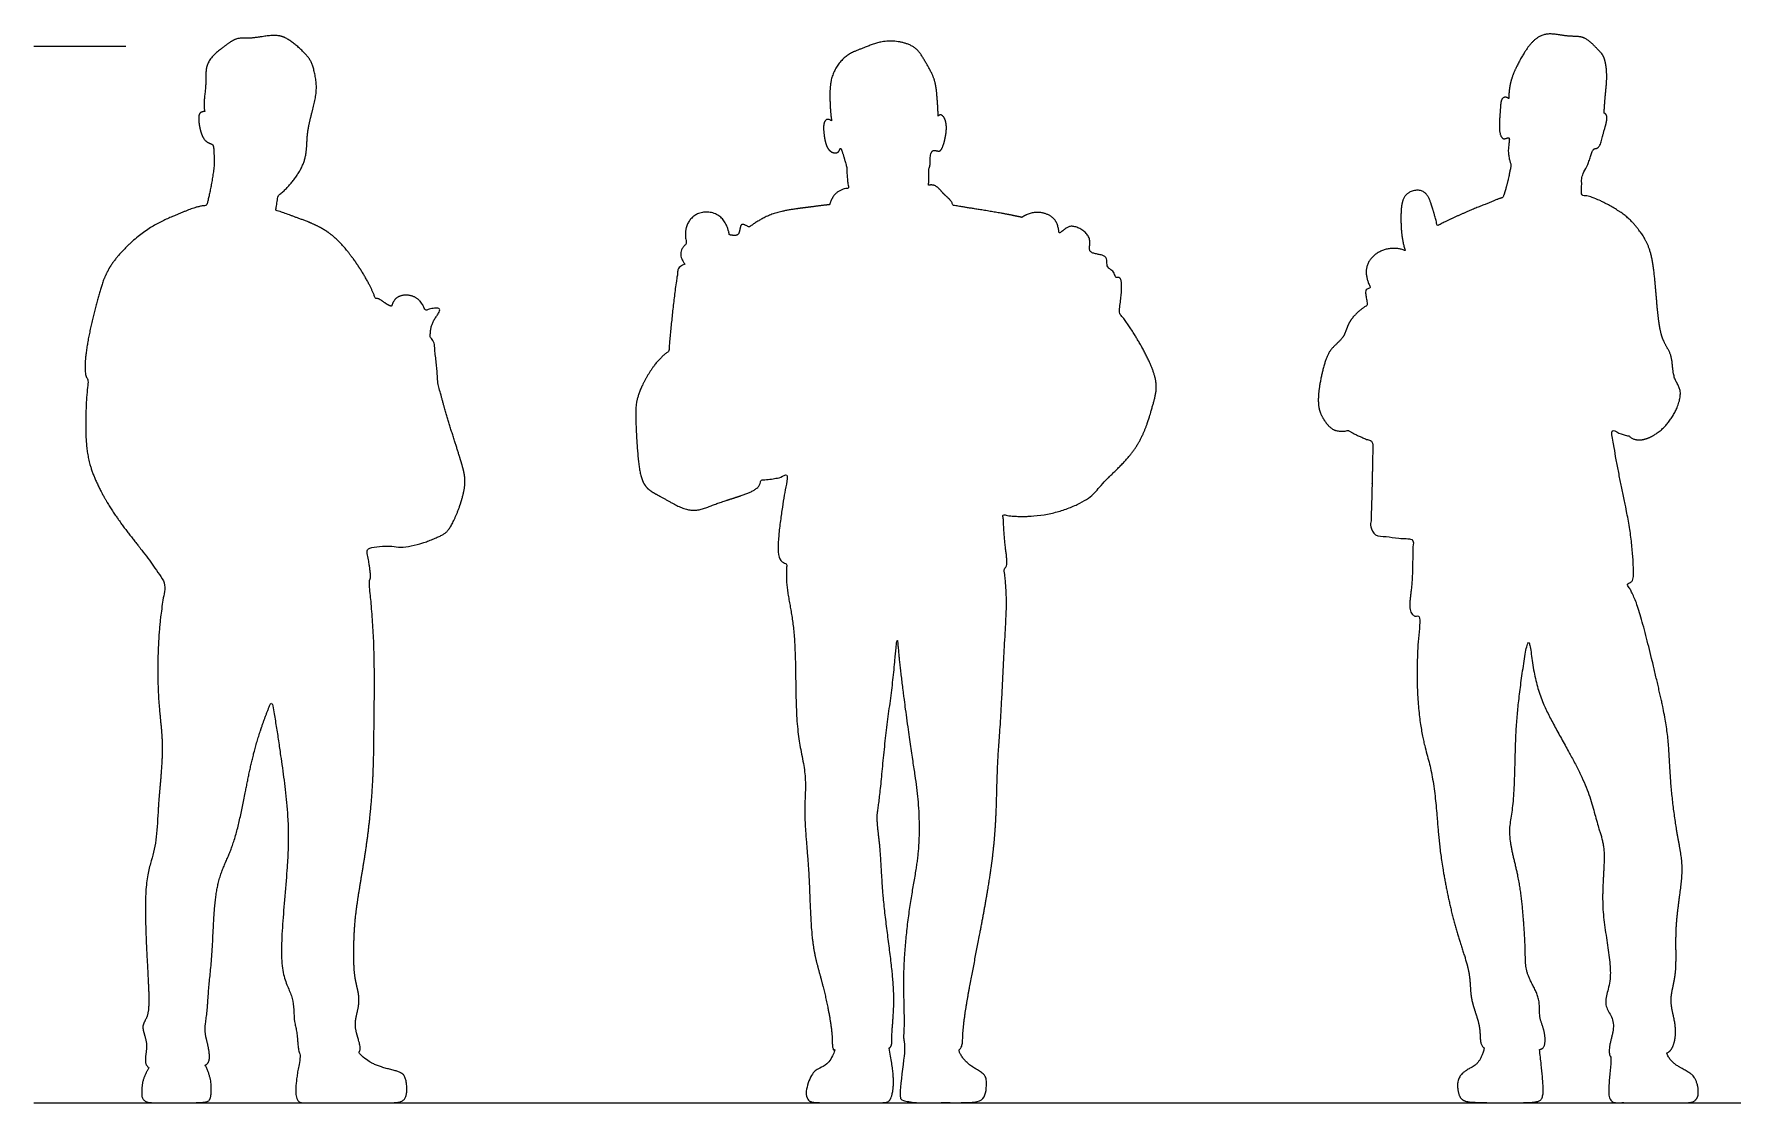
# Model space of a CAD drawing. Header units: millimetres. Extents: x 71.6 to 121.6, y 1.1 to 34.5.
# Drawn here: x 114.646 to 117.463, y 10.947 to 12.721 of the extents above; entities that cross this region are included whole.
import ezdxf

# ---------------------------------------------------------------- set-up
doc = ezdxf.new("R2010")
doc.units = ezdxf.units.MM

msp = doc.modelspace()

# ---------------------------------------------------------------- linework, layer by layer
msp.add_line((114.6457, 10.9477), (120.2337, 10.9477))
msp.add_lwpolyline([(114.6457, 12.7003), (114.7981, 12.7003)])
for points, weights, knots in [([(114.9299, 11.0099), (114.9367, 10.9962), (114.94, 10.9837), (114.9399, 10.961), (114.9387, 10.9541), (114.9339, 10.949), (114.9262, 10.9477), (114.9, 10.9477), (114.8875, 10.9477), (114.8636, 10.9477), (114.852, 10.9477), (114.8299, 10.9477), (114.8244, 10.9529), (114.8244, 10.9738), (114.8256, 10.9821), (114.8304, 10.9947), (114.8333, 11.0004), (114.8366, 11.0055), (114.8343, 11.0071), (114.827, 11.0158), (114.8377, 11.0447), (114.822, 11.0733), (114.8353, 11.0895), (114.8385, 11.1302), (114.8229, 11.3121), (114.8492, 11.3665), (114.8514, 11.4382), (114.8564, 11.488), (114.8606, 11.5486), (114.8501, 11.6178), (114.8511, 11.7276), (114.8592, 11.7805), (114.8643, 11.8072), (114.8576, 11.8181), (114.8318, 11.8575), (114.7845, 11.9111), (114.7334, 12.0002), (114.7306, 12.0656), (114.7329, 12.1299), (114.7366, 12.1451), (114.7347, 12.1468), (114.7291, 12.1562), (114.7313, 12.2023), (114.7522, 12.2853), (114.7691, 12.3409), (114.8323, 12.4), (114.8815, 12.4201), (114.9133, 12.4336), (114.9264, 12.4356), (114.9326, 12.4364), (114.9342, 12.4432), (114.9398, 12.4681), (114.9438, 12.493), (114.9453, 12.5118), (114.944, 12.5217), (114.944, 12.5356), (114.9397, 12.5385), (114.9273, 12.5424), (114.9195, 12.566), (114.9176, 12.5911), (114.9264, 12.5917), (114.9292, 12.5922), (114.929, 12.5929), (114.926, 12.6031), (114.9331, 12.6373), (114.9278, 12.6742), (114.9617, 12.7003), (114.9827, 12.7155), (115.0054, 12.7117), (115.0458, 12.7211), (115.0697, 12.7126), (115.1006, 12.6843), (115.1089, 12.6683), (115.1171, 12.6316), (115.1087, 12.5967), (115.0967, 12.5521), (115.1006, 12.5048), (115.0667, 12.4643), (115.0508, 12.4521), (115.0494, 12.4442), (115.048, 12.4361), (115.0472, 12.4281), (115.0581, 12.4246), (115.0795, 12.4165), (115.1323, 12.3979), (115.1735, 12.3543), (115.2026, 12.3072), (115.2124, 12.2814), (115.2127, 12.2815), (115.2185, 12.2841), (115.2295, 12.2709), (115.2389, 12.2688), (115.2409, 12.2747), (115.247, 12.2881), (115.2807, 12.2886), (115.2918, 12.2707), (115.295, 12.2618), (115.3045, 12.2656), (115.3285, 12.2686), (115.3039, 12.2433), (115.3034, 12.2257), (115.3028, 12.2159), (115.3064, 12.2152), (115.3088, 12.2124), (115.3093, 12.2089), (115.312, 12.1857), (115.3145, 12.1639), (115.3161, 12.1395), (115.3224, 12.116), (115.3349, 12.0708), (115.3571, 12.0047), (115.3651, 11.9678), (115.3378, 11.8981), (115.3193, 11.8864), (115.2634, 11.8647), (115.2387, 11.8708), (115.2347, 11.8725), (115.2221, 11.8704), (115.2098, 11.8688), (115.1976, 11.8677), (115.1987, 11.8611), (115.2008, 11.8471), (115.2046, 11.825), (115.2039, 11.8153), (115.2016, 11.8123), (115.2056, 11.7745), (115.2119, 11.7004), (115.2096, 11.5663), (115.2092, 11.477), (115.1979, 11.3664), (115.1772, 11.2596), (115.1761, 11.1966), (115.1768, 11.1526), (115.1894, 11.1165), (115.1754, 11.0804), (115.1834, 11.0553), (115.189, 11.0352), (115.1846, 11.0308), (115.1845, 11.0306), (115.1924, 11.0223), (115.2002, 11.0163), (115.2159, 11.0088), (115.2259, 11.0055), (115.2502, 10.9997), (115.2574, 10.9965), (115.2618, 10.9894), (115.2633, 10.9838), (115.2649, 10.9681), (115.2641, 10.9614), (115.2593, 10.9504), (115.2525, 10.9477), (115.2302, 10.9477), (115.2171, 10.9477), (115.1869, 10.9477), (115.1664, 10.9477), (115.1147, 10.9477), (115.0982, 10.9477), (115.0836, 10.9477), (115.08, 10.9542), (115.08, 10.9801), (115.0828, 10.9994), (115.0883, 11.0249), (115.0831, 11.0336), (115.0838, 11.0636), (115.0759, 11.0835), (115.0783, 11.1239), (115.0445, 11.1689), (115.0762, 11.3719), (115.0581, 11.5006), (115.0473, 11.5781), (115.0401, 11.6144), (115.0381, 11.6098), (115.025, 11.5774), (115.0062, 11.5187), (114.9919, 11.4352), (114.9744, 11.3647), (114.9442, 11.3113), (114.9432, 11.1986), (114.9349, 11.1367), (114.9334, 11.0945), (114.9277, 11.068), (114.9341, 11.046), (114.9386, 11.0207), (114.9345, 11.0124), (114.9301, 11.0101), (114.9299, 11.0099)], [1, 1, 1, 1, 1, 1, 1, 1, 1, 1, 1, 1, 1, 1, 1, 1, 1, 1, 1, 1, 1, 1, 1, 1, 1, 1, 1, 1, 1, 1, 1, 1, 1, 1, 1, 1, 1, 1, 1, 1, 1, 1, 1, 1, 1, 1, 1, 1, 1, 1, 1, 1, 1, 1, 1, 1, 1, 1, 1, 1, 1, 1, 1, 1, 1, 1, 1, 1, 1, 1, 1, 1, 1, 1, 1, 1, 1, 1, 1, 1, 1, 1, 1, 1, 1, 1, 1, 1, 1, 1, 1, 1, 1, 1, 1, 1, 1, 1, 1, 1, 1, 1, 0.899928066203, 0.932081513456, 1.09646034176, 1.09646034176, 1.09646034176, 1.09646034176, 1.09646034176, 1.09646034176, 1.09646034176, 1.09646034176, 1.09646034176, 1.09646034176, 1.09646034176, 1.09646034176, 1.09646034176, 1.09646034176, 1.09646034176, 1.09646034176, 1.09646034176, 1.09646034176, 1.09646034176, 1.09646034176, 1.09646034176, 1.09646034176, 1.09646034176, 1.09646034176, 1.09646034176, 1.09646034176, 1.09646034176, 1.09646034176, 1.09646034176, 1.09646034176, 1.09646034176, 1.09646034176, 1.09646034176, 1.09646034176, 1.09646034176, 1.09646034176, 1.09646034176, 1.09646034176, 1.09646034176, 1.09646034176, 1.09646034176, 1.09646034176, 1.09646034176, 1.09646034176, 1.09646034176, 1.09646034176, 1.09646034176, 1.09646034176, 1.09646034176, 1.09646034176, 1.09646034176, 1.09646034176, 1.09646034176, 1.09646034176, 1.09646034176, 1.09646034176, 1.09646034176, 1.09646034176, 1.09646034176, 1.09646034176, 1.09646034176, 1.09646034176, 1.09646034176, 1.09646034176, 1.09646034176, 1.09646034176, 1.09646034176, 1.09646034176, 1.09646034176, 1.09646034176, 1.09646034176, 1.09646034176, 1.09646034176, 1.09646034176, 1.09646034176, 1.09646034176, 1.09646034176, 1.09646034176, 1.09646034176, 1.09646034176, 1.09646034176, 1.09646034176], [-0.775387, -0.775387, -0.775387, -0.775387, -0.678463, -0.678463, -0.58154, -0.58154, -0.484617, -0.484617, -0.387693, -0.387693, -0.29077, -0.29077, -0.193847, -0.193847, -0.096923, -0.096923, 0, 0, 0, 0.104829, 0.431261, 0.743317, 0.972435, 1.333497, 2.101849, 2.564388, 3.030379, 3.441139, 3.876952, 4.361338, 4.95831, 5.475992, 5.475992, 5.475992, 5.695305, 6.251241, 6.818658, 7.315017, 7.654972, 7.654972, 7.654972, 7.772151, 8.164295, 8.700337, 9.141892, 9.662748, 10.08634, 10.4138, 10.662872, 10.662872, 10.662872, 10.979665, 11.344508, 11.344508, 11.575943, 11.779927, 11.897883, 12.089198, 12.377573, 12.646046, 12.815338, 12.815338, 12.815338, 12.845615, 13.21578, 13.561343, 13.919768, 14.204512, 14.472981, 14.834251, 15.126029, 15.485967, 15.73407, 16.072664, 16.420268, 16.803756, 17.196099, 17.6705, 17.6705, 17.6705, 17.918495, 17.918495, 17.918495, 18.253588, 18.672216, 19.115563, 19.636976, 19.636976, 19.636976, 19.652331, 19.959237, 19.959237, 19.959237, 20.206589, 20.508738, 20.814173, 20.814173, 20.814173, 21.063747, 21.331382, 21.641417, 21.641417, 21.641417, 21.674676, 21.674676, 21.674676, 22.077494, 22.077494, 22.077494, 22.567851, 23.037045, 23.397062, 23.869833, 24.149853, 24.629946, 24.753363, 24.753363, 24.753363, 24.992292, 24.992292, 24.992292, 25.236426, 25.520602, 25.68837, 25.68837, 25.68837, 26.300358, 26.957692, 27.502387, 28.106111, 28.70763, 29.159373, 29.532748, 29.880887, 30.223799, 30.524639, 30.795428, 30.80424, 30.80424, 30.80424, 30.920869, 30.920869, 31.037498, 31.037498, 31.154126, 31.154126, 31.270755, 31.270755, 31.387384, 31.387384, 31.504012, 31.504012, 31.620641, 31.620641, 31.73727, 31.73727, 31.853898, 31.853898, 31.970527, 31.970527, 32.087156, 32.087156, 32.087156, 32.404188, 32.688228, 33.027727, 33.437959, 34.243293, 34.918705, 35.522963, 35.522963, 35.522963, 35.614416, 36.148199, 36.677087, 37.156698, 37.604668, 38.207427, 38.669904, 39.033973, 39.324742, 39.599898, 39.885297, 40.083141, 40.095348, 40.095348, 40.095348, 40.095348]), ([(116.0643, 11.0382), (116.0688, 11.0149), (116.0734, 10.9827), (116.0691, 10.9562), (116.0627, 10.9477), (116.0535, 10.9477), (115.9919, 10.9477), (115.9514, 10.9477), (115.9276, 10.9477), (115.9254, 10.9693), (115.9368, 10.9987), (115.9482, 11.0044), (115.9673, 11.014), (115.9743, 11.0329), (115.9694, 11.0371), (115.9724, 11.0606), (115.9548, 11.1467), (115.9336, 11.2096), (115.9332, 11.3302), (115.9214, 11.4274), (115.9293, 11.4934), (115.9062, 11.5664), (115.9124, 11.7268), (115.893, 11.7989), (115.8938, 11.8306), (115.8947, 11.8423), (115.8903, 11.8425), (115.8752, 11.8477), (115.8861, 11.9286), (115.8918, 11.9674), (115.8978, 11.9896), (115.8828, 11.9843), (115.866, 11.9807), (115.8507, 11.9806), (115.8512, 11.9775), (115.8489, 11.9653), (115.8149, 11.953), (115.7737, 11.9407), (115.7345, 11.9226), (115.6872, 11.9536), (115.6544, 11.9676), (115.6468, 12.0194), (115.6436, 12.0837), (115.644, 12.1208), (115.6733, 12.1737), (115.6937, 12.1905), (115.6988, 12.194), (115.7025, 12.2351), (115.707, 12.2849), (115.7145, 12.3299), (115.7152, 12.3337), (115.7178, 12.3364), (115.7216, 12.3372), (115.723, 12.3375), (115.7245, 12.3378), (115.7259, 12.3381), (115.7217, 12.3441), (115.7144, 12.3559), (115.7237, 12.3688), (115.7285, 12.3729), (115.7256, 12.383), (115.7254, 12.4061), (115.7494, 12.4284), (115.7874, 12.4232), (115.7976, 12.3988), (115.7994, 12.3873), (115.8046, 12.3865), (115.8186, 12.3836), (115.8152, 12.4097), (115.8272, 12.4028), (115.8323, 12.4002), (115.8451, 12.4096), (115.872, 12.4264), (115.9315, 12.4329), (115.9541, 12.4362), (115.9656, 12.4374), (115.9677, 12.444), (115.9753, 12.4599), (115.9889, 12.4634), (115.9974, 12.4653), (115.9954, 12.4746), (115.9943, 12.4858), (115.9941, 12.4998), (115.9939, 12.5003), (115.99, 12.513), (115.984, 12.5389), (115.9813, 12.5214), (115.962, 12.5241), (115.9557, 12.5527), (115.9549, 12.5761), (115.9635, 12.5803), (115.9679, 12.577), (115.9692, 12.5757), (115.9673, 12.5871), (115.9659, 12.6103), (115.966, 12.6524), (115.9916, 12.687), (116.0218, 12.6966), (116.0578, 12.7131), (116.1073, 12.7037), (116.1228, 12.6773), (116.1416, 12.6463), (116.1441, 12.6144), (116.1457, 12.5942), (116.1456, 12.584), (116.1459, 12.5844), (116.1477, 12.5865), (116.154, 12.5869), (116.1629, 12.5683), (116.1544, 12.5326), (116.1477, 12.5242), (116.1342, 12.5313), (116.1314, 12.5081), (116.1329, 12.5017), (116.1304, 12.4971), (116.1306, 12.4923), (116.1302, 12.485), (116.1302, 12.4744), (116.1297, 12.4698), (116.1337, 12.4702), (116.1431, 12.4705), (116.1537, 12.455), (116.1678, 12.4446), (116.1696, 12.4382), (116.1698, 12.4364), (116.1807, 12.4346), (116.2017, 12.4312), (116.2563, 12.4225), (116.2749, 12.4184), (116.2846, 12.4163), (116.2901, 12.42), (116.3087, 12.4284), (116.3414, 12.4186), (116.3456, 12.3988), (116.3463, 12.3901), (116.3536, 12.3933), (116.3635, 12.4101), (116.4056, 12.3851), (116.3893, 12.3538), (116.4295, 12.3564), (116.423, 12.3332), (116.4374, 12.3279), (116.4391, 12.3202), (116.4399, 12.3167), (116.4435, 12.3172), (116.4538, 12.317), (116.4492, 12.2837), (116.4459, 12.2584), (116.4589, 12.2423), (116.4805, 12.2093), (116.5135, 12.1441), (116.5012, 12.1032), (116.4814, 12.0307), (116.4185, 11.9782), (116.4005, 11.9493), (116.3328, 11.9194), (116.2762, 11.919), (116.2534, 11.9226), (116.2543, 11.9058), (116.256, 11.8738), (116.261, 11.8452), (116.2588, 11.8356), (116.2551, 11.8335), (116.2575, 11.8155), (116.2604, 11.7769), (116.2563, 11.723), (116.2494, 11.5698), (116.2436, 11.5099), (116.2428, 11.4243), (116.2353, 11.3334), (116.2078, 11.1904), (116.1842, 11.0696), (116.187, 11.0398), (116.1802, 11.0352), (116.1802, 11.0323), (116.189, 11.0159), (116.2067, 11.0048), (116.2239, 10.994), (116.2267, 10.9845), (116.2251, 10.9595), (116.2154, 10.9477), (116.1766, 10.9477), (116.1171, 10.9477), (116.0839, 10.9477), (116.0812, 10.9682), (116.0867, 11.012), (116.0925, 11.0433), (116.0919, 11.0438), (116.0871, 11.049), (116.0911, 11.0745), (116.0849, 11.1651), (116.0987, 11.2843), (116.1155, 11.3628), (116.114, 11.4508), (116.1019, 11.5201), (116.0805, 11.6784), (116.0777, 11.732), (116.0726, 11.6528), (116.0571, 11.5527), (116.0492, 11.4488), (116.0425, 11.421), (116.0509, 11.3676), (116.0527, 11.2927), (116.0665, 11.1951), (116.0751, 11.1149), (116.0675, 11.0581), (116.0697, 11.0423), (116.065, 11.0386), (116.0643, 11.0382)], [1, 1, 1, 1, 1, 1, 1, 1, 1, 1, 1, 1, 1, 1, 1, 1, 1, 1, 1, 1, 1, 1, 1, 1, 1, 1, 1, 1, 1, 1, 1, 1, 1, 1, 1, 1, 1, 1, 1, 1, 1, 1, 1, 1, 1, 1, 1, 1, 1, 1, 0.882504220281, 0.882504220281, 1, 1, 1, 1, 1, 1, 1, 1, 1, 1, 1, 1, 1, 1, 1, 1, 1, 1, 1, 1, 1, 1, 1, 1, 1, 1, 1, 1, 1, 1, 1, 1, 1, 1, 1, 1, 1, 1, 1, 1, 1, 1, 1, 1, 1, 1, 1, 1, 1, 1, 1, 1, 1, 1, 1, 1, 1, 1, 1, 1, 1, 1, 1, 1, 1, 1, 1, 1, 1, 1, 1, 1, 1, 1, 1, 1, 1, 1, 1, 1, 1, 1, 1, 1, 1, 1, 1, 1, 1, 1, 1, 1, 1, 1, 1, 1, 1, 1, 1, 1, 1, 1, 1, 1, 1, 1, 1, 1, 1, 1, 1, 1, 1, 1, 1, 1, 1, 1, 1, 1, 1, 1, 1, 1, 1, 1, 1, 1, 1, 1, 1, 1, 1, 1, 1, 1, 1, 1, 1, 1, 1, 1, 1, 1, 1, 1, 1, 1, 1, 1, 1, 1, 1, 1, 1, 1, 1], [-1.09626, -1.09626, -1.09626, -1.09626, -0.9966, -0.89694, -0.79728, -0.69762, -0.59796, -0.4983, -0.39864, -0.29898, -0.19932, -0.09966, 0, 0, 0, 0.270318, 0.803467, 1.284012, 1.9061, 2.476859, 2.928197, 3.426496, 4.050438, 4.509885, 4.793034, 4.793034, 4.793034, 4.935559, 5.424085, 5.892585, 5.892585, 5.892585, 6.184791, 6.184791, 6.184791, 6.306584, 6.646804, 7.029069, 7.384704, 7.79428, 8.119489, 8.512448, 8.966506, 9.315351, 9.787495, 9.940378, 9.940378, 9.940378, 10.556961, 10.556961, 10.556961, 10.591406, 10.591406, 10.591406, 10.614296, 10.614296, 10.614296, 10.878813, 11.048383, 11.048383, 11.048383, 11.365323, 11.668464, 11.990821, 12.324654, 12.324654, 12.324654, 12.482588, 12.721907, 12.882267, 12.882267, 12.882267, 13.271804, 13.701605, 14.034225, 14.034225, 14.034225, 14.199418, 14.486804, 14.486804, 14.486804, 14.687455, 14.687455, 14.687455, 14.701209, 15.015367, 15.165187, 15.372268, 15.673851, 15.941397, 16.099443, 16.17474, 16.17474, 16.17474, 16.508023, 16.87098, 17.226693, 17.539387, 17.89425, 18.276593, 18.582033, 18.917709, 19.235346, 19.546281, 19.546281, 19.546281, 19.570818, 19.706676, 19.946836, 20.291106, 20.454661, 20.630842, 20.86902, 21.069888, 21.069888, 21.069888, 21.284924, 21.437702, 21.437702, 21.437702, 21.632455, 21.873211, 22.124562, 22.210942, 22.210942, 22.210942, 22.536473, 22.950317, 23.257208, 23.257208, 23.257208, 23.431625, 23.767707, 24.055519, 24.055519, 24.055519, 24.310047, 24.651312, 24.919332, 25.205561, 25.432183, 25.631605, 25.816613, 25.816613, 25.816613, 25.953771, 26.37244, 26.37244, 26.37244, 26.817623, 27.28364, 27.643217, 28.130132, 28.631538, 28.957408, 29.429233, 29.933166, 29.933166, 29.933166, 30.333862, 30.636712, 30.820502, 30.820502, 30.820502, 31.236672, 31.667894, 32.269377, 32.724786, 33.237567, 33.786205, 34.489201, 35.12831, 35.422908, 35.422908, 35.422908, 35.523949, 35.624991, 35.726032, 35.827073, 35.928114, 36.029156, 36.130197, 36.231238, 36.332279, 36.433321, 36.534362, 36.534362, 36.534362, 36.568931, 36.854442, 37.401943, 38.035086, 38.551705, 39.070496, 39.56692, 40.211841, 40.503549, 40.911951, 41.415619, 41.982903, 42.290355, 42.691738, 43.193501, 43.763762, 44.286299, 44.711495, 44.943057, 44.974354, 44.974354, 44.974354, 44.974354]), ([(117.1434, 11.036), (117.1474, 11.0028), (117.1494, 10.9806), (117.1498, 10.9581), (117.1471, 10.9517), (117.1361, 10.9485), (117.1261, 10.9477), (117.097, 10.9477), (117.0806, 10.9477), (117.0439, 10.9477), (117.031, 10.9483), (117.0159, 10.9509), (117.0112, 10.9552), (117.0075, 10.9698), (117.007, 10.976), (117.0085, 10.986), (117.0103, 10.9903), (117.0163, 10.9976), (117.0226, 11.002), (117.0417, 11.0121), (117.0482, 11.0227), (117.0516, 11.0387), (117.0507, 11.0392), (117.0436, 11.0447), (117.048, 11.0733), (117.0271, 11.1181), (117.0303, 11.1641), (117.0016, 11.2354), (116.9769, 11.3608), (116.9733, 11.4335), (116.9641, 11.5052), (116.9444, 11.5599), (116.9356, 11.6655), (116.9461, 11.7538), (116.9397, 11.7539), (116.9233, 11.7576), (116.9346, 11.8097), (116.9323, 11.856), (116.9341, 11.8815), (116.9128, 11.8834), (116.8916, 11.8861), (116.8709, 11.8897), (116.8663, 11.8905), (116.8633, 11.8942), (116.8634, 11.8989), (116.8642, 11.9193), (116.865, 11.9471), (116.8665, 12.0138), (116.867, 12.0444), (116.8523, 12.0492), (116.8373, 12.0563), (116.8267, 12.0623), (116.826, 12.0628), (116.8183, 12.0609), (116.8007, 12.0609), (116.7857, 12.0794), (116.7716, 12.1059), (116.7841, 12.1687), (116.7954, 12.199), (116.821, 12.2167), (116.825, 12.2447), (116.8463, 12.2638), (116.858, 12.2708), (116.857, 12.277), (116.856, 12.2832), (116.8549, 12.2896), (116.8545, 12.2921), (116.8551, 12.2946), (116.8566, 12.2966), (116.8582, 12.2986), (116.8604, 12.2998), (116.8629, 12.3001), (116.8574, 12.3107), (116.8502, 12.3375), (116.8805, 12.3663), (116.9104, 12.3658), (116.9209, 12.3609), (116.9147, 12.3785), (116.9124, 12.4144), (116.9154, 12.4587), (116.9542, 12.4652), (116.9645, 12.4373), (116.9711, 12.414), (116.9739, 12.4024), (116.9895, 12.4105), (117.0196, 12.4246), (117.0609, 12.441), (117.0779, 12.448), (117.083, 12.4495), (117.087, 12.462), (117.0911, 12.4746), (117.0963, 12.5037), (117.0933, 12.5111), (117.0894, 12.5284), (117.0962, 12.5527), (117.083, 12.5435), (117.0747, 12.5584), (117.0787, 12.5938), (117.0792, 12.6159), (117.0894, 12.6161), (117.092, 12.6137), (117.0924, 12.6131), (117.0925, 12.6238), (117.0946, 12.6455), (117.113, 12.6821), (117.131, 12.7095), (117.1555, 12.7246), (117.1921, 12.7149), (117.2187, 12.7184), (117.2399, 12.6946), (117.252, 12.6837), (117.2564, 12.6504), (117.2523, 12.6191), (117.2512, 12.5989), (117.2504, 12.589), (117.2522, 12.5889), (117.2583, 12.5835), (117.2492, 12.5587), (117.245, 12.5347), (117.2376, 12.53), (117.2319, 12.5308), (117.2268, 12.5119), (117.2202, 12.4956), (117.2138, 12.4867), (117.2137, 12.4794), (117.2131, 12.4701), (117.2129, 12.4575), (117.2129, 12.4537), (117.2191, 12.4525), (117.2323, 12.4508), (117.2856, 12.4231), (117.3085, 12.3961), (117.3376, 12.3529), (117.3369, 12.2175), (117.3652, 12.1911), (117.3632, 12.1495), (117.3827, 12.1291), (117.3673, 12.0849), (117.3356, 12.0511), (117.3027, 12.0432), (117.2921, 12.0537), (117.2835, 12.0549), (117.2734, 12.0592), (117.2637, 12.0633), (117.2636, 12.0633), (117.2655, 12.0414), (117.2762, 11.982), (117.2962, 11.8961), (117.3001, 11.8269), (117.2988, 11.8132), (117.2914, 11.8086), (117.2891, 11.8075), (117.2947, 11.7977), (117.307, 11.7777), (117.3384, 11.6479), (117.3585, 11.5596), (117.3594, 11.4806), (117.3721, 11.3861), (117.385, 11.3333), (117.3658, 11.2411), (117.3733, 11.1617), (117.3562, 11.1162), (117.3734, 11.073), (117.3661, 11.0365), (117.3557, 11.0303), (117.3543, 11.0297), (117.3587, 11.0198), (117.3655, 11.0124), (117.3837, 11.0025), (117.3907, 10.9983), (117.4001, 10.9913), (117.4035, 10.9851), (117.4076, 10.9675), (117.4073, 10.9605), (117.402, 10.9502), (117.3966, 10.9477), (117.3806, 10.9477), (117.3699, 10.9477), (117.3432, 10.9477), (117.3278, 10.9477), (117.2929, 10.9477), (117.2798, 10.9477), (117.2626, 10.9477), (117.2583, 10.9535), (117.2583, 10.9769), (117.2597, 10.9957), (117.2625, 11.0217), (117.2602, 11.0247), (117.2557, 11.0401), (117.2749, 11.0808), (117.2452, 11.1102), (117.2706, 11.1564), (117.2402, 11.268), (117.2558, 11.3648), (117.2388, 11.4079), (117.2234, 11.4794), (117.1613, 11.5797), (117.1333, 11.6475), (117.126, 11.7354), (117.1124, 11.6447), (117.102, 11.5623), (117.1033, 11.4427), (117.0887, 11.3925), (117.1107, 11.3213), (117.1169, 11.2547), (117.1204, 11.1991), (117.1194, 11.1601), (117.1462, 11.1233), (117.1413, 11.089), (117.1525, 11.0694), (117.1543, 11.0393), (117.1453, 11.0362), (117.1434, 11.036)], [1, 1, 1, 1, 1, 1, 1, 1, 1, 1, 1, 1, 1, 1, 1, 1, 1, 1, 1, 1, 1, 1, 1, 1, 1, 1, 1, 1, 1, 1, 1, 1, 1, 1, 1, 1, 1, 1, 1, 1, 1, 1, 0.836202866438, 0.836202866438, 1, 1, 1, 1, 1, 1, 1, 1, 1, 1, 1, 1, 1, 1, 1, 1, 1, 1, 1, 1, 1, 1, 0.945206674752, 0.945206674752, 1, 0.945206674752, 0.945206674752, 1, 1, 1, 1, 1, 1, 1, 1, 1, 1, 1, 1, 1, 1, 1, 1, 1, 1, 1, 1, 1, 1, 1, 1, 1, 1, 1, 1, 1, 1, 1, 1, 1, 1, 1, 1, 1, 1, 1, 1, 1, 1, 1, 1, 1, 1, 1, 1, 1, 1, 1, 1, 1, 1, 1, 1, 1, 1, 1, 1, 1, 1, 1, 1, 1, 1, 1, 1, 1, 1, 1, 1, 1, 1, 1, 1, 1, 1, 1, 1, 1, 1, 1, 1, 1, 1, 1, 1, 1, 1, 1, 1, 1, 1, 1, 1, 1, 1, 1, 1, 1, 1, 1, 1, 1, 1, 1, 1, 1, 1, 1, 1, 1, 1, 1, 1, 1, 1, 1, 1, 1, 1, 1, 1, 1, 1, 1, 1, 1, 1, 1, 1, 1, 1, 1, 1, 1, 1, 1, 1, 1, 1], [-1.044443, -1.044443, -1.044443, -1.044443, -0.939999, -0.939999, -0.835555, -0.835555, -0.73111, -0.73111, -0.626666, -0.626666, -0.522222, -0.522222, -0.417777, -0.417777, -0.313333, -0.313333, -0.208889, -0.208889, -0.104444, -0.104444, 0, 0, 0, 0.036477, 0.349413, 0.747052, 1.121104, 1.616371, 2.258595, 2.75256, 3.214463, 3.651438, 4.363991, 4.363991, 4.363991, 4.539087, 4.933085, 5.440849, 5.440849, 5.440849, 5.713066, 5.713066, 5.713066, 5.75645, 5.75645, 5.75645, 6.197193, 6.52094, 6.52094, 6.52094, 6.825963, 6.848756, 6.848756, 6.848756, 7.130512, 7.399279, 7.7111, 8.168962, 8.501953, 8.805972, 9.104258, 9.474774, 9.474774, 9.474774, 9.59388, 9.59388, 9.59388, 9.61861, 9.61861, 9.61861, 9.643341, 9.643341, 9.643341, 9.989359, 10.351876, 10.646944, 10.646944, 10.646944, 11.080871, 11.442956, 11.745041, 12.057759, 12.330355, 12.330355, 12.330355, 12.751362, 13.138312, 13.340661, 13.340661, 13.340661, 13.716929, 13.716929, 13.716929, 14.020394, 14.263056, 14.426736, 14.629816, 14.987895, 15.24312, 15.410128, 15.451956, 15.451956, 15.451956, 15.780372, 16.149651, 16.480584, 16.776246, 17.124599, 17.420224, 17.730389, 17.964171, 18.287999, 18.619751, 18.93607, 18.93607, 18.93607, 19.070324, 19.367168, 19.657163, 19.809563, 19.926356, 20.162611, 20.482093, 20.482093, 20.482093, 20.753397, 20.869134, 20.869134, 20.869134, 21.121337, 21.564831, 21.980202, 22.400511, 23.070905, 23.429406, 23.777158, 24.066517, 24.444215, 24.831506, 25.160078, 25.160078, 25.160078, 25.424582, 25.42502, 25.42502, 25.42502, 25.78341, 26.382078, 26.851257, 27.074916, 27.148484, 27.148484, 27.148484, 27.484108, 28.036862, 28.584313, 29.092441, 29.637037, 30.056466, 30.600286, 31.109045, 31.489162, 31.872684, 32.230356, 32.282836, 32.282836, 32.282836, 32.387466, 32.387466, 32.492096, 32.492096, 32.596726, 32.596726, 32.701356, 32.701356, 32.805987, 32.805987, 32.910617, 32.910617, 33.015247, 33.015247, 33.119877, 33.119877, 33.224507, 33.224507, 33.329137, 33.329137, 33.329137, 33.468994, 33.853843, 34.179885, 34.555212, 35.16494, 35.722872, 36.094307, 36.571552, 37.191514, 37.700058, 38.005941, 38.326967, 38.876957, 39.492355, 39.899371, 40.37524, 40.847154, 41.266719, 41.615405, 41.986469, 42.305323, 42.583944, 42.889161, 42.957336, 42.957336, 42.957336, 42.957336])]:
    msp.add_rational_spline(points, weights, degree=3, knots=knots)

doc.saveas('drawing.dxf')
